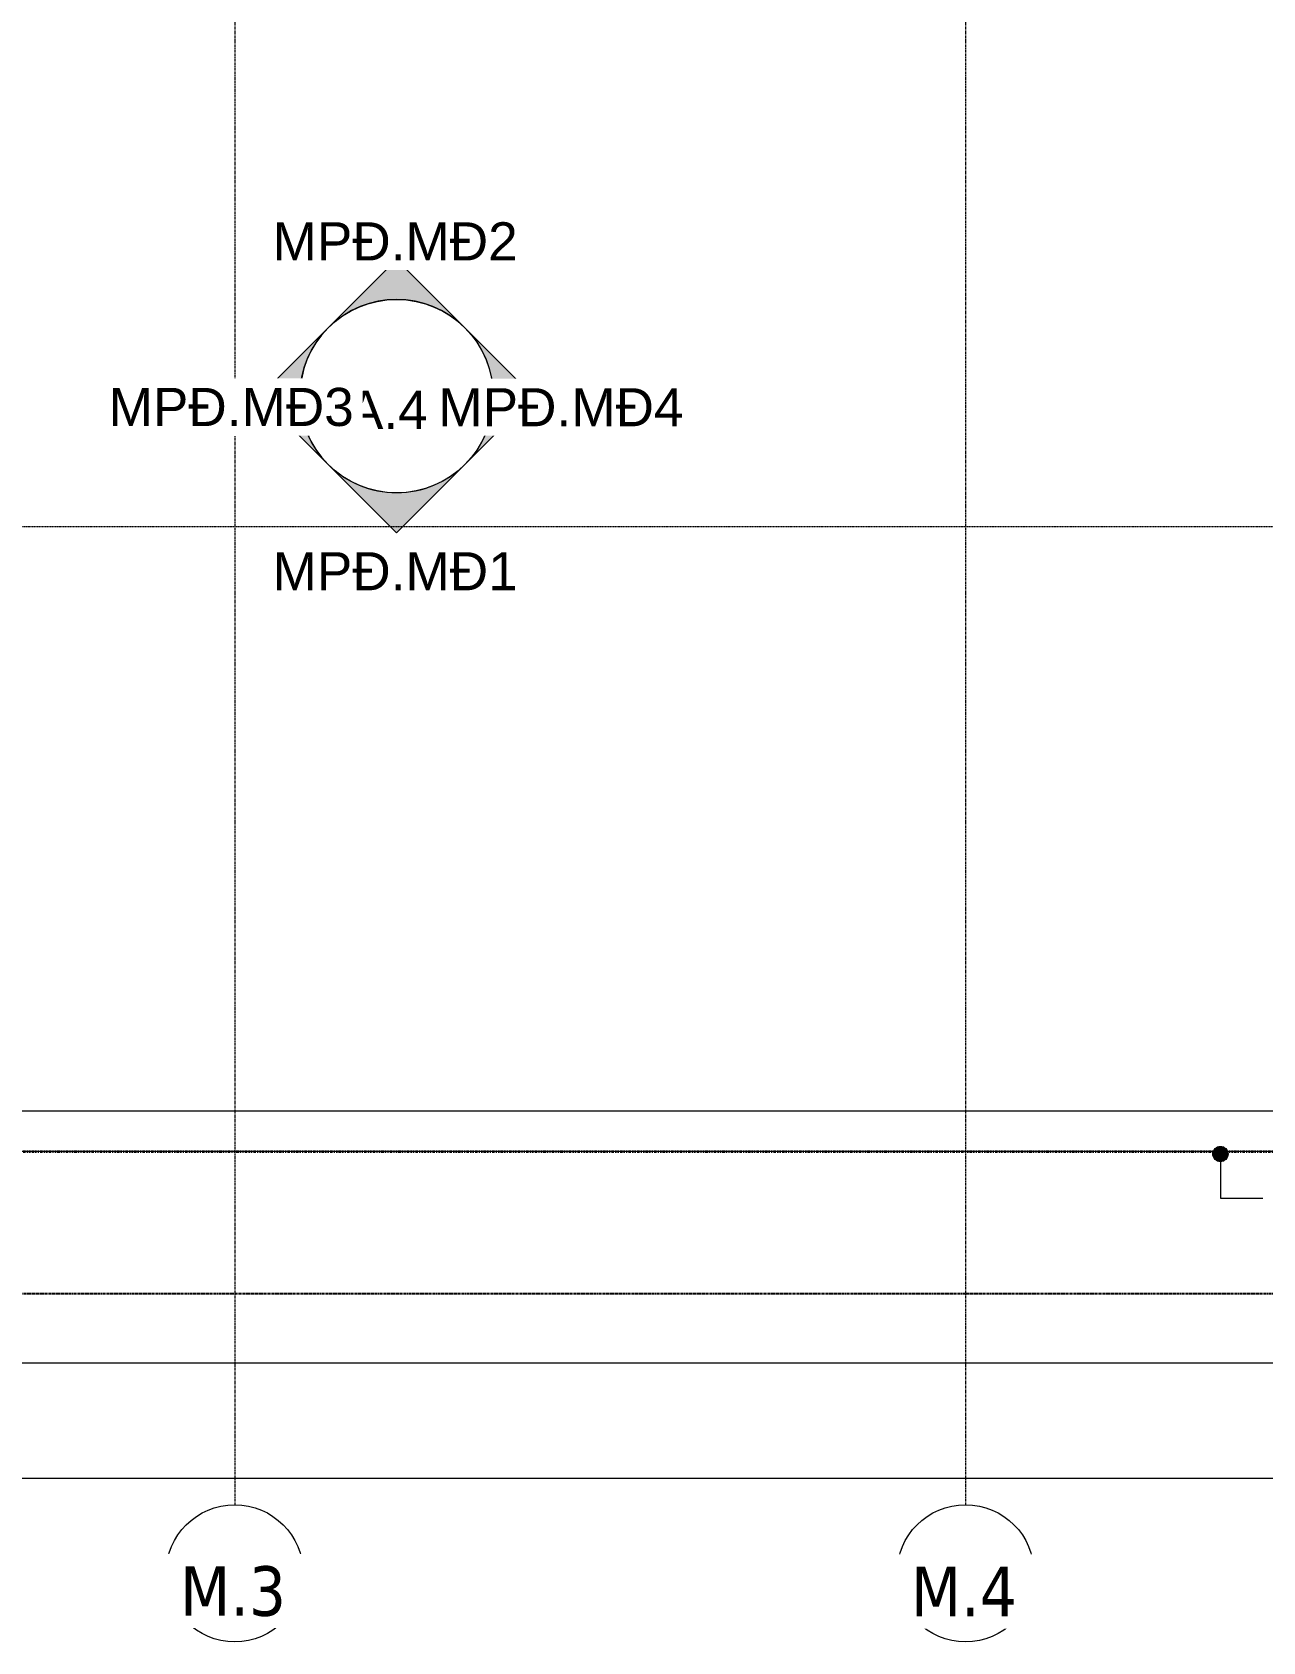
# Model space of a CAD drawing. Header units: millimetres. Extents: x 68650 to 268645, y -2410 to 17645.
# Drawn here: x 108937 to 114999, y 5474 to 13399 of the extents above; entities that cross this region are included whole.
import ezdxf

# ---------------------------------------------------------------- set-up
doc = ezdxf.new("R2010")
doc.units = ezdxf.units.MM
for name, pattern in [('Dash - Tight', [4.5, 3, -1.5]), ('Dash Dot 3_16_', [7.9375, 4.7625, -1.5875, 0, -1.5875]), ('Double dash', [41.999998, 12, -6, 6, -6, 6, -6]), ('Grid Line', [22.225, 12.7, -3.175, 3.175, -3.175]), ('Hidden', [7.14375, 4.7625, -2.38125])]:
    doc.linetypes.add(name, pattern=pattern)
for name, color, linetype, lineweight in [('A-ANNO-DIMS', 211, 'Continuous', 9), ('A-ANNO-DIMS-75', 211, 'Continuous', 9), ('A-ANNO-NOTE', 131, 'Continuous', 9), ('A-DETL-GENF-1', 92, 'Dash - Tight', 18), ('A-DETL-GENF-2', 92, 'Hidden', 25), ('A-WALL', 113, 'Continuous', 18), ('C-PROP-LINE', 91, 'Double dash', 35), ('G-ANNO-SYMB', 111, 'Continuous', 9), ('G-ANNO-SYMB-1', 111, 'Dash Dot 3_16_', 18), ('S-GRID-1', 1, 'Grid Line', 9), ('S-GRID-IDEN', 1, 'Continuous', 9)]:
    doc.layers.add(name, color=color, linetype=linetype, lineweight=lineweight)
doc.styles.add('Arial_1', font='arial.ttf', dxfattribs={"height": 187.5})
doc.styles.add('Tahoma_B', font='tahomabd.ttf', dxfattribs={"height": 243.75})
doc.styles.add('UTM Avo', font='', dxfattribs={"width": 0.9, "height": 187.5})
doc.styles.get('UTM Avo').set_extended_font_data('UTM Avo')
doc.dimstyles.new('1_Dim_chi_tiet_2_5', dxfattribs={"dimscale": 304.8, "dimtxt": 187.368928, "dimasz": 0.295276, "dimexe": 0.246063, "dimexo": 0.0625, "dimgap": 0.024606, "dimtad": 1, "dimdec": 0, "dimrnd": 5, "dimzin": 0, "dimdsep": 46, "dimtxsty": 'UTM Avo', "dimblk1": 'OBLIQUE', "dimblk2": 'OBLIQUE', "dimsah": 1, "dimcen": 0.09, "dimdle": 0.246063, "dimazin": 0, "dimtfac": 1, "dimtdec": 4, "dimtix": 1, "dimtmove": 0, "dimatfit": 3, "dimfxl": 0.492126, "dimfxlon": 1, "dimtvp": 1, "dimtolj": 1, "dimtzin": 0, "dimarcsym": 2})

# ---------------------------------------------------------------- blocks, each defined once
blk = doc.blocks.new('Family - ___-1476882-TKCS_NHÀ MÁY PHÁT ĐIỆN - MẶT BẰNG MÁI')
at = {"layer": 'C-PROP-LINE'}
blk.add_line((70380.7, 7888.2), (90306.7, 7888.2), dxfattribs=at)
blk = doc.blocks.new('BORDER VIEW - BORDER VIEW-2360911-TKCS_NHÀ MÁY PHÁT ĐIỆN - MẶT BẰNG MÁI')
at = {"layer": 'A-DETL-GENF-2'}
blk.add_line((19776, 0), (150, 0), dxfattribs=at)
blk = doc.blocks.new('Grid - M_Grid Head - Circle-353313-TKCS_NHÀ MÁY PHÁT ĐIỆN - MẶT BẰNG MÁI')
at = {"layer": 'S-GRID-IDEN'}
blk.add_circle((0, 0), 4.5, dxfattribs=at)
blk = doc.blocks.new('Elevation - Filled Arrow-125290-TKCS_NHÀ MÁY PHÁT ĐIỆN - MẶT BẰNG MÁI')
at = {"layer": 'G-ANNO-SYMB'}
blk.add_circle((0, 0), 6.35, dxfattribs=at)
blk = doc.blocks.new('Elevation - Filled Arrow-128304-TKCS_NHÀ MÁY PHÁT ĐIỆN - MẶT BẰNG MÁI')
at = {"layer": 'G-ANNO-SYMB'}
h = blk.add_hatch(color=256, dxfattribs=at)
edge = h.paths.add_edge_path()
edge.add_line((0, 8.98), (4.49, 4.49))
edge.add_arc((0, 0), 6.35, 45, 135)
edge.add_line((-4.49, 4.49), (0, 8.98))
for p, q in [((0, 8.98), (-4.49, 4.49)), ((0, 8.98), (-4.49, 4.49)), ((4.49, 4.49), (0, 8.98)), ((4.49, 4.49), (0, 8.98))]:
    blk.add_line(p, q, dxfattribs=at)
blk.add_arc((0, 0), 6.35, 45, 135, dxfattribs=at)
blk = doc.blocks.new('DIMBLOCK15-TKCS_NHÀ MÁY PHÁT ĐIỆN - MẶT BẰNG MÁI')
at = {"layer": 'A-ANNO-DIMS-75'}
for p, q in [((99706.3, 6998.5), (99706.3, 6773.5)), ((99706.3, 6848.5), (99706.3, 6998.5)), ((117306.3, 6998.5), (117306.3, 6773.5)), ((117306.3, 6848.5), (117306.3, 6998.5)), ((99706.3, 6848.5), (117306.3, 6848.5))]:
    blk.add_line(p, q, dxfattribs=at)
at = {"layer": 'A-ANNO-DIMS-75', "lineweight": 25}
for p, q in [((99706.3, 6848.5), (99661.3, 6803.5)), ((99706.3, 6848.5), (99751.3, 6893.5)), ((117306.3, 6848.5), (117261.3, 6803.5)), ((117306.3, 6848.5), (117351.3, 6893.5))]:
    blk.add_line(p, q, dxfattribs=at)
at = {"layer": 'A-ANNO-DIMS-75', "color": 0, "insert": (108185.4, 7092.1), "char_height": 187.5, "width": 770.294, "attachment_point": 1, "line_spacing_factor": 1.110334, "style": 'UTM Avo'}
blk.add_mtext('17600', dxfattribs=at)
blk = doc.blocks.new('_Oblique')
at = {"color": 0, "linetype": 'ByBlock', "lineweight": -2}
blk.add_line((-0.5, -0.5), (0.5, 0.5), dxfattribs=at)
blk = doc.blocks.new('DIMBLOCK17-TKCS_NHÀ MÁY PHÁT ĐIỆN - MẶT BẰNG MÁI')
at = {"layer": 'A-ANNO-DIMS-75'}
for p, q in [((99506.3, 6430.3), (99506.3, 6205.3)), ((99506.3, 6280.3), (99506.3, 6430.3)), ((117506.3, 6430.3), (117506.3, 6205.3)), ((117506.3, 6280.3), (117506.3, 6430.3)), ((99431.3, 6280.3), (117581.3, 6280.3))]:
    blk.add_line(p, q, dxfattribs=at)
at = {"layer": 'A-ANNO-DIMS-75', "lineweight": 25}
for p, q in [((99506.3, 6280.3), (99461.3, 6235.3)), ((99506.3, 6280.3), (99551.3, 6325.3)), ((117506.3, 6280.3), (117461.3, 6235.3)), ((117506.3, 6280.3), (117551.3, 6325.3))]:
    blk.add_line(p, q, dxfattribs=at)
at = {"layer": 'A-ANNO-DIMS-75', "color": 0, "insert": (108185.4, 6523.9), "char_height": 187.5, "width": 770.294, "attachment_point": 1, "line_spacing_factor": 1.110334, "style": 'UTM Avo'}
blk.add_mtext('18000', dxfattribs=at)

msp = doc.modelspace()

# ---------------------------------------------------------------- hatches: boundary and pattern name
at = {"layer": 'A-ANNO-NOTE'}
h = msp.add_hatch(color=256, dxfattribs=at)
edge = h.paths.add_edge_path()
edge.add_arc((114789.9, 7876), 37.5, 0, 360)

# ---------------------------------------------------------------- linework, layer by layer
for p, q in [((114789.9, 7876), (114789.9, 7657.9)), ((114789.9, 7657.9), (114998.9, 7657.9))]:
    msp.add_line(p, q, dxfattribs=at)
msp.add_circle((114789.9, 7876), 37.5, dxfattribs=at)
at = {"layer": 'A-WALL'}
for p, q in [((99706.3, 8088.2), (117306.3, 8088.2)), ((117506.3, 7888.2), (99506.3, 7888.2))]:
    msp.add_line(p, q, dxfattribs=at)
at = {"layer": 'G-ANNO-SYMB-1'}
msp.add_line((97604.5, 10965.4), (119638.1, 10965.4), dxfattribs=at)
at = {"layer": 'S-GRID-1'}
for p, q in [((109934.5, 14825.5), (109934.5, 8024.5)), ((113534.5, 14825.5), (113534.5, 8024.5)), ((109934.5, 8024.5), (109934.5, 6149.5)), ((113534.5, 8024.5), (113534.5, 6149.5)), ((117360.3, 7888.2), (99741.2, 7888.2))]:
    msp.add_line(p, q, dxfattribs=at)

# ---------------------------------------------------------------- block references
at = {"layer": 'A-DETL-GENF-1'}
msp.add_blockref('BORDER VIEW - BORDER VIEW-2360911-TKCS_NHÀ MÁY PHÁT ĐIỆN - MẶT BẰNG MÁI', (98434.5, 7188.2), dxfattribs=at)
at = {"layer": 'C-PROP-LINE'}
msp.add_blockref('Family - ___-1476882-TKCS_NHÀ MÁY PHÁT ĐIỆN - MẶT BẰNG MÁI', (28053.8, 0), dxfattribs=at)
at = {"layer": 'G-ANNO-SYMB', "xscale": 74.99999999999996, "yscale": 74.99999999999996, "zscale": 74.99999999999996}
for name in ['Elevation - Filled Arrow-128304-TKCS_NHÀ MÁY PHÁT ĐIỆN - MẶT BẰNG MÁI', 'Elevation - Filled Arrow-125290-TKCS_NHÀ MÁY PHÁT ĐIỆN - MẶT BẰNG MÁI']:
    msp.add_blockref(name, (110732, 11606.7), dxfattribs=at)
at = {"layer": 'G-ANNO-SYMB', "xscale": 74.99999999999996, "yscale": 74.99999999999996, "zscale": 74.99999999999996, "rotation": 90}
msp.add_blockref('Elevation - Filled Arrow-128304-TKCS_NHÀ MÁY PHÁT ĐIỆN - MẶT BẰNG MÁI', (110732, 11606.7), dxfattribs=at)
at = {"layer": 'G-ANNO-SYMB', "extrusion": (0, 0, -1), "xscale": 74.99999999999996, "yscale": 74.99999999999996, "zscale": 74.99999999999996, "rotation": 180}
msp.add_blockref('Elevation - Filled Arrow-128304-TKCS_NHÀ MÁY PHÁT ĐIỆN - MẶT BẰNG MÁI', (-110732, 11606.7), dxfattribs=at)
at = {"layer": 'S-GRID-IDEN', "xscale": 74.99999999999996, "yscale": 74.99999999999996, "zscale": 74.99999999999996, "rotation": 180}
for p in [(109934.5, 5812), (113534.5, 5812)]:
    msp.add_blockref('Grid - M_Grid Head - Circle-353313-TKCS_NHÀ MÁY PHÁT ĐIỆN - MẶT BẰNG MÁI', p, dxfattribs=at)

# ---------------------------------------------------------------- dimensions: what is measured, and where the dimension line sits
at = {"layer": 'A-ANNO-DIMS'}
for base, p1, p2, override, picture, middle in [((117306.3, 6848.5), (99706.3, 6998.5), (117306.3, 6998.5), {"dimpost": '<>', "dimfxl": 17600}, 'DIMBLOCK15-TKCS_NHÀ MÁY PHÁT ĐIỆN - MẶT BẰNG MÁI', (108506.3, 6953)), ((117506.3, 6280.3), (99506.3, 6430.3), (117506.3, 6430.3), {"dimpost": '<>', "dimfxl": 18000}, 'DIMBLOCK17-TKCS_NHÀ MÁY PHÁT ĐIỆN - MẶT BẰNG MÁI', (108506.3, 6384.8))]:
    dim = msp.add_linear_dim(base=base, p1=p1, p2=p2, dimstyle='1_Dim_chi_tiet_2_5', override=override, dxfattribs=at)
    dim.commit()
    dim.dimension.update_dxf_attribs({"geometry": picture, "text_midpoint": middle})

# ---------------------------------------------------------------- next in the draw order: texts
at = {"layer": 'G-ANNO-SYMB', "char_height": 187.5, "attachment_point": 5, "line_spacing_factor": 0.936439, "style": 'Arial_1', "bg_fill": 3, "box_fill_scale": 1.25, "bg_fill_color": 256, "bg_fill_true_color": 13158600, "bg_fill_transparency": 0}
for s, insert, width in [('\\pt937.5,1875,2812.5,3750,4687.5,5625,6562.5,7500,8437.5,9375,10312.5,11250,12187.5,13125,14062.5,15000,15937.5,16875,17812.5,18750,19687.5,20625,21562.5,22500,23437.5,24375,25312.5,26250,27187.5,28125,29062.5,30000;MPĐ.MĐ2', (110724.8, 12369.1), 1200.75), ('\\pt937.5,1875,2812.5,3750,4687.5,5625,6562.5,7500,8437.5,9375,10312.5,11250,12187.5,13125,14062.5,15000,15937.5,16875,17812.5,18750,19687.5,20625,21562.5,22500,23437.5,24375,25312.5,26250,27187.5,28125,29062.5,30000;A.45', (110761.4, 11538.1), 540.75), ('\\pt937.5,1875,2812.5,3750,4687.5,5625,6562.5,7500,8437.5,9375,10312.5,11250,12187.5,13125,14062.5,15000,15937.5,16875,17812.5,18750,19687.5,20625,21562.5,22500,23437.5,24375,25312.5,26250,27187.5,28125,29062.5,30000;MPĐ.MĐ1', (110724.8, 10745), 1200.75)]:
    msp.add_mtext(s, dxfattribs=dict(at, insert=insert, width=width))
at = {"layer": 'S-GRID-IDEN', "char_height": 243.75, "width": 620.25, "attachment_point": 5, "line_spacing_factor": 0.996129, "style": 'Tahoma_B', "bg_fill": 3, "box_fill_scale": 1.25, "bg_fill_color": 256, "bg_fill_true_color": 13158600, "bg_fill_transparency": 0}
for s, insert in [('\\pt952.49944,1904.99888,2857.50075,3810.00019,4762.49962,5714.99906,6667.50094,7620.00037,8572.49981,9524.99925,10477.50113,11430.00056,12382.5,13334.99944,14287.49888,15240.00075,16192.50019,17144.99963,18097.49906,19050.00094,20002.50038,20954.99981,21907.49925,22860.00113,23812.50056,24765,25717.49944,26669.99887,27622.50075,28575.00019,29527.49963,30479.99906;M.3', (109926.1, 5722.2)), ('\\pt952.49944,1904.99888,2857.50075,3810.00019,4762.49962,5714.99906,6667.50094,7620.00037,8572.49981,9524.99925,10477.50113,11430.00056,12382.5,13334.99944,14287.49888,15240.00075,16192.50019,17144.99963,18097.49906,19050.00094,20002.50038,20954.99981,21907.49925,22860.00113,23812.50056,24765,25717.49944,26669.99887,27622.50075,28575.00019,29527.49963,30479.99906;M.4', (113526.1, 5722.2))]:
    msp.add_mtext(s, dxfattribs=dict(at, insert=insert))

# ---------------------------------------------------------------- next in the draw order: block references
at = {"layer": 'G-ANNO-SYMB', "extrusion": (0, 0, -1), "xscale": 74.99999999999996, "yscale": 74.99999999999996, "zscale": 74.99999999999996, "rotation": 89.9999999999998}
msp.add_blockref('Elevation - Filled Arrow-128304-TKCS_NHÀ MÁY PHÁT ĐIỆN - MẶT BẰNG MÁI', (-110732, 11606.7), dxfattribs=at)

# ---------------------------------------------------------------- next in the draw order: texts
at = {"layer": 'G-ANNO-SYMB', "insert": (109917.3, 11552.4), "char_height": 187.5, "width": 1200.75, "attachment_point": 5, "line_spacing_factor": 0.936439, "style": 'Arial_1', "bg_fill": 3, "box_fill_scale": 1.25, "bg_fill_color": 256, "bg_fill_true_color": 13158600, "bg_fill_transparency": 0}
msp.add_mtext('\\pt937.5,1875,2812.5,3750,4687.5,5625,6562.5,7500,8437.5,9375,10312.5,11250,12187.5,13125,14062.5,15000,15937.5,16875,17812.5,18750,19687.5,20625,21562.5,22500,23437.5,24375,25312.5,26250,27187.5,28125,29062.5,30000;MPĐ.MĐ3', dxfattribs=at)

# ---------------------------------------------------------------- next in the draw order: texts
at = {"layer": 'G-ANNO-SYMB', "insert": (111541.4, 11552.4), "char_height": 187.5, "width": 1200.75, "attachment_point": 5, "line_spacing_factor": 0.936439, "style": 'Arial_1', "bg_fill": 3, "box_fill_scale": 1.25, "bg_fill_color": 256, "bg_fill_true_color": 13158600, "bg_fill_transparency": 0}
msp.add_mtext('\\pt937.5,1875,2812.5,3750,4687.5,5625,6562.5,7500,8437.5,9375,10312.5,11250,12187.5,13125,14062.5,15000,15937.5,16875,17812.5,18750,19687.5,20625,21562.5,22500,23437.5,24375,25312.5,26250,27187.5,28125,29062.5,30000;MPĐ.MĐ4', dxfattribs=at)

doc.saveas('drawing.dxf')
